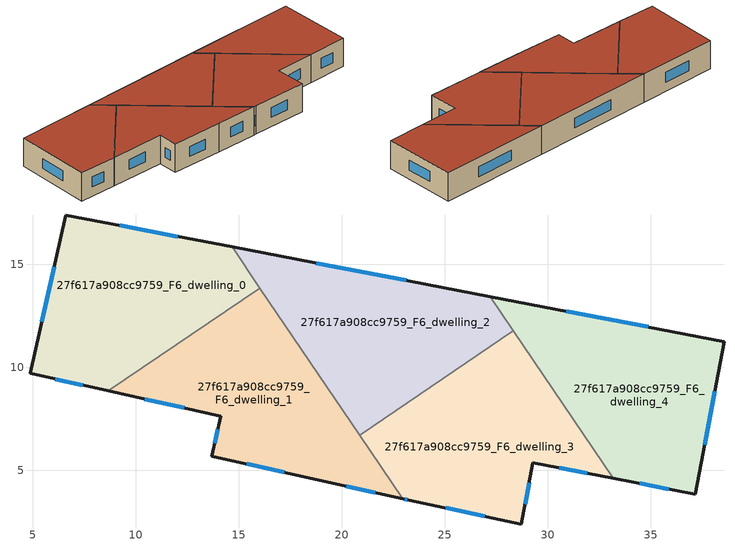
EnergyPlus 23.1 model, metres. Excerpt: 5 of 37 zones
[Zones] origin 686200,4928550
27f617a908cc9759_F6_dwelling_0
 floor to 27f617a908cc9759_F5_dwelling_0 (EU_floor_Construction): 14.67,15.84 16.02,13.85 8.64,8.85 4.86,9.7 6.59,17.39 z18
 wall outside (EU_wall_Construction): 14.67,15.84 6.59,17.39 4.86,9.7 8.64,8.85 z18:21
 wall to 27f617a908cc9759_F6_dwelling_1 (EU_wall_Construction): 8.64,8.85 16.02,13.85 z18:21
 wall to 27f617a908cc9759_F6_dwelling_2 (EU_wall_Construction): 16.02,13.85 14.67,15.84 z18:21
 window (EU_Window_Construction): 12.04,16.35 9.22,16.89 / 6.09,9.42 7.41,9.12 / 6.03,14.89 5.42,12.2 z18.98:20.02
 roof outside (EU_roof_Construction): 16.02,13.85 14.67,15.84 6.59,17.39 4.86,9.7 8.64,8.85 z21
27f617a908cc9759_F6_dwelling_1
 floor to 27f617a908cc9759_F5_dwelling_1 (EU_floor_Construction): 16.02,13.85 22.95,3.62 18.9,4.51 13.69,5.69 14.12,7.62 8.64,8.85 z18
 wall outside (EU_wall_Construction): 8.64,8.85 14.12,7.62 13.69,5.69 18.9,4.51 22.95,3.62 z18:21
 wall to 27f617a908cc9759_F6_dwelling_3 (EU_wall_Construction): 22.95,3.62 20.87,6.7 z18:21
 wall to 27f617a908cc9759_F6_dwelling_2 (EU_wall_Construction): 20.87,6.7 16.02,13.85 z18:21
 window (EU_Window_Construction): 10.42,8.45 12.34,8.02 / 20.22,4.22 21.63,3.91 / 15.38,5.31 17.2,4.9 / 13.98,6.99 13.83,6.32 z18.98:20.02
 roof outside (EU_roof_Construction): 22.95,3.62 16.02,13.85 8.64,8.85 14.12,7.62 13.69,5.69 18.9,4.51 z21
27f617a908cc9759_F6_dwelling_2
 floor to 27f617a908cc9759_F5_dwelling_2 (EU_floor_Construction): 27.21,13.43 28.34,11.76 20.87,6.7 14.67,15.84 z18
 wall outside (EU_wall_Construction): 27.21,13.43 14.67,15.84 z18:21
 wall to 27f617a908cc9759_F6_dwelling_3 (EU_wall_Construction): 20.87,6.7 28.34,11.76 z18:21
 wall to 27f617a908cc9759_F6_dwelling_4 (EU_wall_Construction): 28.34,11.76 27.21,13.43 z18:21
 window (EU_Window_Construction): 23.13,14.22 18.75,15.06 z18.98:20.02
 roof outside (EU_roof_Construction): 28.34,11.76 27.21,13.43 14.67,15.84 20.87,6.7 z21
27f617a908cc9759_F6_dwelling_3
 floor to 27f617a908cc9759_F5_dwelling_3 (EU_floor_Construction): 28.34,11.76 33.19,4.6 29.29,5.36 28.72,2.38 23.28,3.54 22.95,3.62 20.87,6.7 z18
 wall outside (EU_wall_Construction): 22.95,3.62 23.28,3.54 28.72,2.38 29.29,5.36 33.19,4.6 z18:21
 wall to 27f617a908cc9759_F6_dwelling_4 (EU_wall_Construction): 33.19,4.6 28.34,11.76 z18:21
 window (EU_Window_Construction): 23.06,3.59 23.17,3.57 / 30.56,5.11 31.92,4.85 / 28.9,3.35 29.1,4.39 / 25.05,3.17 26.95,2.76 z18.98:20.02
 roof outside (EU_roof_Construction): 33.19,4.6 28.34,11.76 20.87,6.7 22.95,3.62 23.28,3.54 28.72,2.38 29.29,5.36 z21
27f617a908cc9759_F6_dwelling_4
 floor to 27f617a908cc9759_F5_dwelling_4 (EU_floor_Construction): 38.59,11.25 37.17,3.83 33.19,4.6 27.21,13.43 z18
 wall outside (EU_wall_Construction): 33.19,4.6 37.17,3.83 38.59,11.25 27.21,13.43 z18:21
 window (EU_Window_Construction): 34.48,4.35 35.87,4.08 / 34.89,11.96 30.91,12.72 / 37.63,6.24 38.13,8.84 z18.98:20.02
 roof outside (EU_roof_Construction): 37.17,3.83 38.59,11.25 27.21,13.43 33.19,4.6 z21
[Building]
EU S2 Campaign: North Axis=0; Terrain=City; Solar Distribution=FullExterior
[Site:Location]
Bologna: Latitude=44.5; Longitude=11.25; Time Zone=1; Elevation=37
[SizingPeriod:WeatherFileDays]
AnnualSizingPeriod: Begin Month=1; Begin Day of Month=1; End Month=12; End Day of Month=31; Day of Week for Start Day=Monday; Use Weather File Daylight Saving Period=No; Use Weather File Rain and Snow Indicators=No
[MATERIAL]
EU_InternalMass_Material: Roughness=MediumRough; Thickness=0.1; Conductivity=1; Density=1800; Specific Heat=900; Thermal Absorptance=0.9; Solar Absorptance=0.7; Visible Absorptance=0.7
[MATERIAL:NOMASS] Roughness=MediumRough; Thermal Absorptance=0.9; Solar Absorptance=0.7; Visible Absorptance=0.7
Name | Thermal Resistance
EU_wall_NoMass | 0.905828
EU_roof_NoMass | 0.37593
EU_floor_NoMass | 0.67114
[WINDOWMATERIAL:SIMPLEGLAZINGSYSTEM]
EU_Window_SimpleGlazing: UFactor=4.52486; Solar Heat Gain Coefficient=0.85; Visible Transmittance=0.85
[CONSTRUCTION]
EU_wall_Construction: EU_wall_NoMass
EU_roof_Construction: EU_roof_NoMass
EU_floor_Construction: EU_floor_NoMass
EU_Window_Construction: EU_Window_SimpleGlazing
EU_InternalMass_Construction: EU_InternalMass_Material
[ZONE] Type=1; Multiplier=1; Ceiling Height=autocalculate; Floor Area=autocalculate; Part of Total Floor Area=Yes
Name | Volume
27f617a908cc9759_F6_dwelling_0; 27f617a908cc9759_F6_dwelling_2 | 176.93
27f617a908cc9759_F6_dwelling_1 | 176.916
27f617a908cc9759_F6_dwelling_3 | 176.919
27f617a908cc9759_F6_dwelling_4 | 176.89
[INTERNALMASS] Construction=EU_InternalMass_Construction
Name | Zone or ZoneList | Surface Area
27f617a908cc9759_F6_dwelling_0_EU_InternalMass | 27f617a908cc9759_F6_dwelling_0 | 58.9751
27f617a908cc9759_F6_dwelling_1_EU_InternalMass | 27f617a908cc9759_F6_dwelling_1 | 58.972
27f617a908cc9759_F6_dwelling_2_EU_InternalMass | 27f617a908cc9759_F6_dwelling_2 | 58.9765
27f617a908cc9759_F6_dwelling_3_EU_InternalMass | 27f617a908cc9759_F6_dwelling_3 | 58.9733
27f617a908cc9759_F6_dwelling_4_EU_InternalMass | 27f617a908cc9759_F6_dwelling_4 | 58.9688
[OTHEREQUIPMENT] Fuel Type=Electricity; Design Level Calculation Method=Watts/Area; Power per Zone Floor Area=1; Fraction Latent=0; Fraction Radiant=0; Fraction Lost=0; Carbon Dioxide Generation Rate=0; EndUse Subcategory=EU_Step8_InternalGains
Name | Zone or ZoneList or Space or SpaceList | Schedule
EU_Step8_InternalGain_27f617a908cc9759_F6_dwelling_0_f000 | 27f617a908cc9759_F6_dwelling_0 | EU_Step8_GainSchedule_27f617a908cc9759_F6_dwelling_0_f000
EU_Step8_InternalGain_27f617a908cc9759_F6_dwelling_1_f000 | 27f617a908cc9759_F6_dwelling_1 | EU_Step8_GainSchedule_27f617a908cc9759_F6_dwelling_1_f000
EU_Step8_InternalGain_27f617a908cc9759_F6_dwelling_2_f000 | 27f617a908cc9759_F6_dwelling_2 | EU_Step8_GainSchedule_27f617a908cc9759_F6_dwelling_2_f000
EU_Step8_InternalGain_27f617a908cc9759_F6_dwelling_3_f000 | 27f617a908cc9759_F6_dwelling_3 | EU_Step8_GainSchedule_27f617a908cc9759_F6_dwelling_3_f000
EU_Step8_InternalGain_27f617a908cc9759_F6_dwelling_4_f000 | 27f617a908cc9759_F6_dwelling_4 | EU_Step8_GainSchedule_27f617a908cc9759_F6_dwelling_4_f000
[ZONEVENTILATION:DESIGNFLOWRATE] Schedule=EU_AlwaysOn; Design Flow Rate Calculation Method=AirChanges/Hour; Air Changes per Hour=0.73129; Ventilation Type=Natural; Fan Pressure Rise=0; Fan Total Efficiency=1; Constant Term Coefficient=1; Temperature Term Coefficient=0; Velocity Term Coefficient=0; Velocity Squared Term Coefficient=0; Minimum Indoor Temperature=-100; Maximum Indoor Temperature=100; Delta Temperature=-100; Minimum Outdoor Temperature=-100; Maximum Outdoor Temperature=100; Maximum Wind Speed=40
Name | Zone or ZoneList or Space or SpaceList
EU_ConstantAir_27f617a908cc9759_F6_dwelling_0 | 27f617a908cc9759_F6_dwelling_0
EU_ConstantAir_27f617a908cc9759_F6_dwelling_1 | 27f617a908cc9759_F6_dwelling_1
EU_ConstantAir_27f617a908cc9759_F6_dwelling_2 | 27f617a908cc9759_F6_dwelling_2
EU_ConstantAir_27f617a908cc9759_F6_dwelling_3 | 27f617a908cc9759_F6_dwelling_3
EU_ConstantAir_27f617a908cc9759_F6_dwelling_4 | 27f617a908cc9759_F6_dwelling_4
[HVACTEMPLATE:THERMOSTAT] Constant Heating Setpoint=20; Constant Cooling Setpoint=50
EU_HeatOnly_27f617a908cc9759_F0_dwelling_0; EU_HeatOnly_27f617a908cc9759_F0_dwelling_1; EU_HeatOnly_27f617a908cc9759_F0_dwelling_2; EU_HeatOnly_27f617a908cc9759_F0_dwelling_3; EU_HeatOnly_27f617a908cc9759_F0_dwelling_4; EU_HeatOnly_27f617a908cc9759_F0_dwelling_5; EU_HeatOnly_27f617a908cc9759_F1_dwelling_0; EU_HeatOnly_27f617a908cc9759_F1_dwelling_1; EU_HeatOnly_27f617a908cc9759_F1_dwelling_2; EU_HeatOnly_27f617a908cc9759_F1_dwelling_3; EU_HeatOnly_27f617a908cc9759_F1_dwelling_4; EU_HeatOnly_27f617a908cc9759_F1_dwelling_5; EU_HeatOnly_27f617a908cc9759_F2_dwelling_0; EU_HeatOnly_27f617a908cc9759_F2_dwelling_1; EU_HeatOnly_27f617a908cc9759_F2_dwelling_2; EU_HeatOnly_27f617a908cc9759_F2_dwelling_3; EU_HeatOnly_27f617a908cc9759_F2_dwelling_4; EU_HeatOnly_27f617a908cc9759_F3_dwelling_0; EU_HeatOnly_27f617a908cc9759_F3_dwelling_1; EU_HeatOnly_27f617a908cc9759_F3_dwelling_2; EU_HeatOnly_27f617a908cc9759_F3_dwelling_3; EU_HeatOnly_27f617a908cc9759_F3_dwelling_4; EU_HeatOnly_27f617a908cc9759_F4_dwelling_0; EU_HeatOnly_27f617a908cc9759_F4_dwelling_1; EU_HeatOnly_27f617a908cc9759_F4_dwelling_2; EU_HeatOnly_27f617a908cc9759_F4_dwelling_3; EU_HeatOnly_27f617a908cc9759_F4_dwelling_4; EU_HeatOnly_27f617a908cc9759_F5_dwelling_0; EU_HeatOnly_27f617a908cc9759_F5_dwelling_1; EU_HeatOnly_27f617a908cc9759_F5_dwelling_2; EU_HeatOnly_27f617a908cc9759_F5_dwelling_3; EU_HeatOnly_27f617a908cc9759_F5_dwelling_4; EU_HeatOnly_27f617a908cc9759_F6_dwelling_0; EU_HeatOnly_27f617a908cc9759_F6_dwelling_1; EU_HeatOnly_27f617a908cc9759_F6_dwelling_2; EU_HeatOnly_27f617a908cc9759_F6_dwelling_3; EU_HeatOnly_27f617a908cc9759_F6_dwelling_4
[HVACTEMPLATE:ZONE:IDEALLOADSAIRSYSTEM] System Availability Schedule=EU_AlwaysOn; Maximum Heating Supply Air Temperature=50; Minimum Cooling Supply Air Temperature=13; Maximum Heating Supply Air Humidity Ratio=0.0156; Minimum Cooling Supply Air Humidity Ratio=0.0077; Heating Limit=NoLimit; Cooling Limit=NoLimit; Heating Availability Schedule=EU_AlwaysOn; Cooling Availability Schedule=EU_CoolingOff; Dehumidification Control Type=ConstantSensibleHeatRatio; Cooling Sensible Heat Ratio=0.7; Dehumidification Setpoint=60; Humidification Control Type=None; Humidification Setpoint=30; Outdoor Air Method=None; Outdoor Air Flow Rate per Person=0.00944; Outdoor Air Flow Rate per Zone Floor Area=0; Outdoor Air Flow Rate per Zone=0; Demand Controlled Ventilation Type=None; Outdoor Air Economizer Type=NoEconomizer; Heat Recovery Type=None; Sensible Heat Recovery Effectiveness=0.7; Latent Heat Recovery Effectiveness=0.65
Name | Template Thermostat
27f617a908cc9759_F6_dwelling_0 | EU_HeatOnly_27f617a908cc9759_F6_dwelling_0
27f617a908cc9759_F6_dwelling_1 | EU_HeatOnly_27f617a908cc9759_F6_dwelling_1
27f617a908cc9759_F6_dwelling_2 | EU_HeatOnly_27f617a908cc9759_F6_dwelling_2
27f617a908cc9759_F6_dwelling_3 | EU_HeatOnly_27f617a908cc9759_F6_dwelling_3
27f617a908cc9759_F6_dwelling_4 | EU_HeatOnly_27f617a908cc9759_F6_dwelling_4
[SIZING:ZONE] Zone Cooling Design Supply Air Temperature Input Method=SupplyAirTemperature; Zone Cooling Design Supply Air Temperature=13; Zone Heating Design Supply Air Temperature Input Method=SupplyAirTemperature; Zone Heating Design Supply Air Temperature=50; Zone Cooling Design Supply Air Humidity Ratio=0.008; Zone Heating Design Supply Air Humidity Ratio=0.008; Cooling Design Air Flow Method=DesignDay; Cooling Design Air Flow Rate=0; Cooling Minimum Air Flow per Zone Floor Area=0.000762; Cooling Minimum Air Flow=0; Cooling Minimum Air Flow Fraction=0.2; Heating Design Air Flow Method=DesignDay; Heating Design Air Flow Rate=0; Heating Maximum Air Flow per Zone Floor Area=0.002032; Heating Maximum Air Flow=0.141576; Heating Maximum Air Flow Fraction=0.3; Account for Dedicated Outdoor Air System=No; Dedicated Outdoor Air System Control Strategy=NeutralSupplyAir; Dedicated Outdoor Air Low Setpoint Temperature for Design=autosize; Dedicated Outdoor Air High Setpoint Temperature for Design=autosize; Zone Load Sizing Method=Sensible Load Only No Latent Load; Zone Latent Cooling Design Supply Air Humidity Ratio Input Method=HumidityRatioDifference; Zone Cooling Design Supply Air Humidity Ratio Difference=0.005; Zone Latent Heating Design Supply Air Humidity Ratio Input Method=HumidityRatioDifference; Zone Humidification Design Supply Air Humidity Ratio Difference=0.005
27f617a908cc9759_F6_dwelling_0; 27f617a908cc9759_F6_dwelling_1; 27f617a908cc9759_F6_dwelling_2; 27f617a908cc9759_F6_dwelling_3; 27f617a908cc9759_F6_dwelling_4
[SCHEDULE:CONSTANT]
Name | Hourly Value
EU_AlwaysOn | 1
EU_CoolingOff | 0
[SCHEDULE:FILE] Column Number=1; Rows to Skip at Top=0; Number of Hours of Data=8760; Column Separator=Comma; Interpolate to Timestep=No; Minutes per Item=60; Adjust Schedule for Daylight Savings=Yes
Name | File
EU_Step8_GainSchedule_27f617a908cc9759_F6_dwelling_0_f000 | ../../schedules/27f617a908cc9759/27f617a908cc9759_F6_dwelling_0_f000_gain.csv
EU_Step8_GainSchedule_27f617a908cc9759_F6_dwelling_1_f000 | ../../schedules/27f617a908cc9759/27f617a908cc9759_F6_dwelling_1_f000_gain.csv
EU_Step8_GainSchedule_27f617a908cc9759_F6_dwelling_2_f000 | ../../schedules/27f617a908cc9759/27f617a908cc9759_F6_dwelling_2_f000_gain.csv
EU_Step8_GainSchedule_27f617a908cc9759_F6_dwelling_3_f000 | ../../schedules/27f617a908cc9759/27f617a908cc9759_F6_dwelling_3_f000_gain.csv
EU_Step8_GainSchedule_27f617a908cc9759_F6_dwelling_4_f000 | ../../schedules/27f617a908cc9759/27f617a908cc9759_F6_dwelling_4_f000_gain.csv
